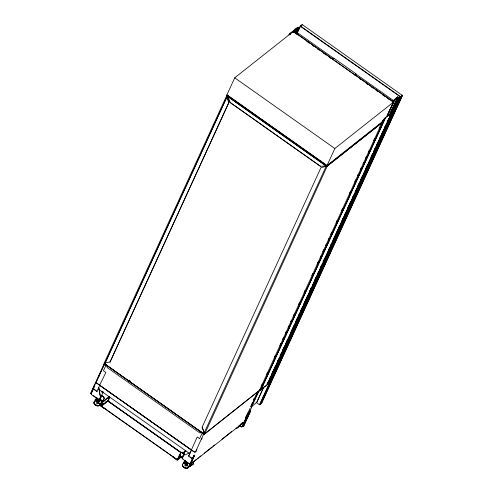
<?xml version="1.0" encoding="UTF-8"?>
<svg xmlns="http://www.w3.org/2000/svg" width="493" height="493" viewBox="0 0 493 493"><rect width="100%" height="100%" fill="white"/><g stroke="black" fill="none" stroke-linecap="round" stroke-linejoin="round"><path stroke-width="0.74" d="M235.882 428.097L236.622 428.429L240.103 425.705L240.941 424.097M192.634 462.169L192.855 462.144M203.683 433.322L202.648 432.46L204.231 433.439L204.447 434.345L204.201 433.748M182.237 457.375L179.495 455.427L180.832 452.506L181.96 452.346L183.957 453.782L182.237 457.375L182.287 458.773L189.509 463.87L190.224 464.196L191.518 463.192M256.533 394.067L257.765 391.787M242.772 425.145L243.579 426.476L250.419 411.581C250.13 410.879 249.711 411.174 250.259 411.55L243.474 426.371L242.839 425.071M242.507 425.169L242.963 426.544L243.622 426.433M296.657 33.111L298.894 28.07L298.006 27.22L299.035 28.138L297.322 27.855L294.623 29.987L295.966 31.121L294.469 30.307L290.599 33.364L289.958 34.763M257.74 392.194L257.777 391.843M104.387 362.879C103.117 363.6 109.391 366.157 104.3 363.218M94.748 385.187L93.288 388.73L96.955 391.442L93.288 388.73L94.601 384.713L104.251 363.631L105.009 363.378M192.369 458.81L194.156 455.199L192.369 458.81L188.622 456.161L197.206 436.977L199.597 438.671L202.112 433.181L204.447 434.345M236.622 428.429L240.122 425.558L240.787 424.22M326.785 166.418L327.358 165.987L326.563 165.802M263.478 387.258L204.669 434.006L202.512 432.657L204.595 433.932L263.379 387.264M204.669 434.006L202.13 427.154L320.912 167.712L327.272 165.975L320.382 166.252L230.058 102.476L226.983 94.989L104.159 363.175M226.614 95.469L228.777 102.661L110.001 362.102L228.832 102.618L226.86 95.1L230.108 102.433L320.382 166.252M103.555 366.022L104.917 363.575M191.161 449.856L99.943 385.446L194.421 452.032L195.548 451.865L194.341 452.087L119.522 399.25M392.188 112.798L391.337 113.205C390.32 115.769 386.352 115.75 385.304 118.147L261.019 389.606L260.045 390.129L259.651 389.63L259.94 390.037L260.859 389.569L263.009 387.56L266.547 385.347M183.439 462.452L183.642 463.217L189.195 466.926L193.521 463.839L193.484 463.284M257.734 392.896L257.198 393.365M261.019 389.606L385.292 117.895M91.599 393.568L91.433 394.603L98.766 399.749L99.309 399.182L102.698 401.616L101.09 406.072L106.106 409.504L101.028 406.343L100.825 405.807L102.581 401.875L99.204 399.416M392.601 101.848L392.835 101.059L392.108 101.62L392.329 101.133L393.297 100.418L356.063 74.129L354.874 75.33L355.601 74.776M295.874 32.951L296.194 31.86L333.428 58.149L333.108 59.24M332.738 59.579L332.966 58.796L332.239 59.351L332.461 58.864L333.428 58.149M392.976 101.509L393.297 100.418M104.954 363.507L227.285 96.16L326.274 166.049L203.905 433.464M402.134 95.118L402.319 95.599L261.481 403.36L259.94 404.648L259.263 404.568M100.461 397.869L101.151 396.045M189.743 463.574L189.509 463.87L190.495 463.297M102.15 400.914L102.538 402.066L101.841 403.822L100.911 403.169L101.521 401.629L100.418 400.433L99.857 400.606L99.192 401.949L96.32 401.197L96.067 399.003L96.659 398.627M193.78 461.602L193.164 463.987L190.28 466.267L189.355 465.614L189.965 464.073M190.28 466.267L190.982 464.511M192.849 462.422L244.035 422.1L248.232 412.912L247.215 414.447M97.626 401.746L98.458 399.731L97.706 399.564L96.813 401.548M186.071 464.19L186.902 462.175L186.151 462.009L185.251 463.993L186.97 463.938L187.586 462.607M93.423 395.626L98.853 399.509L99.999 399.09L102.951 401.142L104.288 398.221L103.826 396.933L101.835 395.54L100.128 395.09L98.84 387.794L99.968 395.22L100.948 395.83L101.583 395.632L103.666 397.062L104.128 398.35L102.79 401.271L99.919 399.275L98.846 399.256L98.766 399.749M189.799 463.931L189.706 463.617M200.99 432.681L201.292 432.004L107.166 365.677L202.876 433.452L203.338 434.74L202.95 433.39L201.292 432.004M251.485 407.656L251.171 406.596L251.485 407.656L247.572 416.03L246.697 416.221L247.671 415.938L250.234 410.447M98.637 376.905L99.253 375.543M101.096 371.463L101.712 370.101M99.943 385.446L96.77 383.203L96.308 381.915L104.177 364.728L105.379 364.506L107.16 365.738L106.882 366.348L107.345 367.636L199.788 432.903L200.916 432.743L201.193 432.133M191.42 461.245L192.344 459.193M99.303 399.459L100.948 395.83M185.109 460.129L184.511 461.448L184.869 462.335L184.499 463.18L185.251 463.993M106.956 366.287L107.24 365.609M99.919 399.275L101.583 395.632M190.514 464.055L194.538 455.193L190.766 464.233L190.514 464.055L196.023 459.722M242.236 426.71L246.26 418.046L245.952 417.047L246.155 418.181L242.236 426.71L241.385 426.889L239.536 425.595M386.962 116.373L393.488 102.119L293.366 31.429L234.723 77.814L226.953 94.779L327.069 165.469L382.728 121.451M90.589 393.5L94.601 384.713L90.841 393.679L90.589 393.5L91.569 392.736M95.174 384.195L104.522 363.791L104.251 363.631L104.226 364.037L106.118 365.165L104.479 363.982M227.285 96.16L104.867 363.483L106.445 364.684M96.955 391.442L99.832 384.965M101.576 395.485L103.092 392.175A0.795 0.481 24.6 0 0 102.649 391.473A0.795 0.481 24.6 0 0 101.626 391.559A0.795 0.481 24.6 0 0 102.322 392.366A0.795 0.481 24.6 0 0 103.092 392.175M178.226 458.607L176.975 459.686L101.293 406.244L108.83 400.174M109.748 397.062L107.813 401.086L101.293 406.244M289.44 34.664L290.081 33.265L294.333 30.221L295.825 31.041C292.3 30.061 297.267 26.776 298.894 28.07M289.551 34.769L290.192 33.37L290.599 33.364M289.853 34.658L290.494 33.259M293.581 32.218L294.543 30.122M293.508 32.409L294.66 30.085M293.637 32.415L294.648 30.227M295.079 32.754L297.322 27.855M294.993 33.111L295.954 31.01M296.231 30.843L297.889 27.201M297.901 29.253L298.542 27.855M296.878 32.298L298.881 27.965M296.792 33.037L299.048 28.009M296.909 33.247L300.114 26.24L301.827 24.736L302.511 24.816M296.965 33.432L300.533 26.375L400.47 96.93L259.521 404.704M333.33 59.635L333.958 58.254L355.934 73.765L355.299 75.152M179.495 455.427L180.993 452.383L182.12 452.217L184.166 453.677L184.635 454.996L183.864 454.423L183.957 453.782M195.468 451.927L203.418 434.678M195.949 451.65L196.904 449.554M201.372 439.781L202.007 438.388M190.224 464.196L191.481 463.069M327.069 165.469L334.839 148.504L393.488 102.119M204.731 433.932L327.124 166.326M245.816 417.275L247.061 414.545M248.145 412.407L250.013 408.333M250.635 406.978L252.496 402.898M253.119 401.542L255.916 395.429M261.253 386.13L262.208 384.035M266.695 374.242L267.656 372.141M274.379 357.45L275.34 355.354M279.827 345.562L280.788 343.461M282.705 339.264L283.346 337.865M285.268 333.669L286.23 331.567M288.152 327.37L288.793 325.972M290.716 321.775L291.357 320.376M293.273 316.179L294.235 314.084M298.721 304.292L299.682 302.191M304.163 292.398L305.124 290.297M311.853 275.612L312.815 273.51M317.295 263.718L318.256 261.623M320.179 257.42L320.82 256.021M322.742 251.824L323.698 249.729M325.62 245.532L326.261 244.134M328.184 239.937L328.825 238.538M330.748 234.341L331.709 232.24M336.189 222.448L337.15 220.346M341.637 210.554L342.598 208.459M349.321 193.767L350.283 191.672M354.763 181.874L355.724 179.779M357.647 175.582L358.288 174.183M360.21 169.986L361.172 167.885M363.094 163.688L363.735 162.289M365.652 158.093L366.293 156.694M368.216 152.497L369.177 150.396M373.663 140.604L374.618 138.508M379.105 128.716L380.066 126.615M381.348 123.817C382.648 118.135 388.176 116.083 392.058 112.712L391.368 113.026L387.208 122.122M259.768 389.741L383.425 119.651L385.304 118.147M260.883 389.538L385.175 118.061M392.835 102.575L394.117 99.771L397.635 96.979L399.367 98.027L268.728 383.807L267.342 384.688L398.024 99.031L399.318 98.15L397.894 97.109L394.283 99.808L394.911 99.512L387.215 116.305M386.635 116.724L394.326 99.931L394.911 99.512M387.097 116.225L394.782 99.426M251.898 406.429L256.798 402.3L263.422 387.646L258.689 391.676L251.898 406.429L251.418 406.084L258.221 391.337M389.31 115.171L397.635 96.979M389.384 115.288L397.894 97.109M389.291 115.923L397.943 97.022M268.266 381.594L266.984 384.392L267.773 384.17M269.548 378.797L270.189 377.391M271.785 373.897L274.028 368.998M274.989 366.897L275.63 365.498M277.232 362.004L278.514 359.206M280.116 355.706L281.078 353.604M282.68 350.11L283.962 347.312M285.564 343.812L287.481 339.615M291.006 331.918L292.287 329.121M292.928 327.722L293.89 325.62M295.492 322.12L297.735 317.227M298.376 315.828L299.337 313.727M300.94 310.226L302.215 307.429M303.817 303.934L305.74 299.732M307.022 296.934L307.663 295.535M309.265 292.041L311.508 287.142M314.713 280.147L315.995 277.343M317.591 273.849L318.552 271.748M320.154 268.254L321.436 265.45M323.038 261.956L324.961 257.759M328.486 250.062L329.768 247.264M330.409 245.865L331.37 243.764M332.966 240.264L335.209 235.371M335.85 233.972L337.773 229.769M338.414 228.37L339.695 225.572M341.939 220.673L343.541 217.179M344.502 215.077L345.143 213.679M347.38 208.779L348.982 205.285M349.623 203.886L350.585 201.785M352.187 198.285L353.469 195.487M355.071 191.993L356.032 189.891M357.635 186.391L358.916 183.593M360.519 180.099L362.435 175.896M365.96 168.205L367.242 165.401M371.087 157.008L372.69 153.508M373.971 150.71L375.253 147.912M376.529 145.115L377.17 143.716M379.413 138.816L380.695 136.019M381.976 133.221L382.617 131.822M384.86 126.923L385.501 125.524M387.104 122.03L388.065 119.928M389.667 116.428L391.269 112.934L392.391 112.151M267.089 384.485L279.58 357.197M280.221 355.798L285.022 345.303M285.663 343.904L311.613 287.234M312.254 285.835L317.054 275.34M317.695 273.942L322.502 263.447M323.143 262.048L335.314 235.463M335.955 234.064L349.087 205.378M349.728 203.979L354.535 193.484M355.176 192.085L372.794 153.606M373.435 152.201L386.567 123.521M267.342 384.688L398.024 99.031M267.526 384.756L398.535 98.612M399.367 98.027L268.58 383.745L267.452 384.639L268.574 382.845M271.138 377.244L272.419 374.446M274.663 369.547L275.304 368.148M276.585 365.35L277.867 362.546M280.11 357.647L281.392 354.849M284.917 347.152L286.84 342.955M294.845 325.454L296.127 322.656M298.37 317.757L299.652 314.959M303.817 305.863L304.458 304.458M308.624 295.362L309.906 292.565M312.149 287.666L312.79 286.267M316.956 277.165L318.879 272.968M322.404 265.271L323.685 262.467M330.415 247.769L331.697 244.972M332.337 243.573L333.619 240.775M335.862 235.876L336.503 234.477M340.669 225.375L341.951 222.577M344.194 217.678L344.835 216.279M349.642 205.778L350.924 202.98M354.449 195.283L355.73 192.486M362.454 177.788L363.735 174.984M367.901 165.888L369.183 163.091M372.708 155.394L373.99 152.59M376.233 147.69L376.874 146.292M378.156 143.494L379.437 140.696M381.681 135.797L382.962 132.993M386.487 125.296L387.769 122.498M268.839 382.907L273.646 372.412M274.287 371.007L278.138 362.614M279.741 359.114L286.47 344.422M287.111 343.023L291.924 332.529M292.565 331.13L300.255 314.337M300.896 312.938L305.709 302.443M306.35 301.044L311.157 290.55M311.798 289.151L323.981 262.566M324.622 261.167L337.767 232.48M338.408 231.081L383.609 132.432M384.25 131.033L399.318 98.15M94.902 385.021L91.113 393.285L91.439 393.697M105.958 365.295L103.444 370.779L105.866 372.48L99.672 385.101M181.036 452.636L107.856 400.963L109.649 397.142M184.77 451.816L185.331 450.584M184.857 451.761L185.43 450.516M245.656 417.842L246.586 415.809M252.348 404.143L257.913 392.015M263.465 387.745L256.798 402.3M91.747 392.693L93.947 387.923M96.32 401.197L97.232 399.213L96.955 398.671M179.637 457.898L177.24 459.796L172.562 456.37L172.698 456.912L177.055 460.024L177.517 459.944L179.495 456.117L182.767 458.416L182.287 458.773M184.758 463.642L185.67 461.658L185.393 461.115M194.513 455.273L190.711 463.506L189.546 463.771M251.042 405.794L252.336 403.003M256.545 393.938L257.512 391.843M98.526 401.493L99.148 400.162M177.24 459.796L179.033 455.945L180.235 454.996M188.622 456.161L191.592 449.924M182.416 458.256L183.236 456.117M194.008 455.218L190.212 463.198M100.418 400.433L100.689 400.156L99.192 401.949M182.151 457.985L183.864 454.423M183.587 454.873L184.166 453.677M250.419 411.581L249.889 411.704L250.259 411.55M186.97 463.938L187.636 464.394L188.295 463.05M247.104 414.447L248.004 412.666M100.609 397.906L101.835 395.54M97.706 399.564L99.346 400.322L99.802 399.576L98.705 399.287M91.476 394.548L91.113 394.067L91.612 394.32M182.392 457.911L182.428 457.264L179.655 455.304M259.749 404.735L400.599 97.195L402.393 95.636L261.481 403.36M400.47 96.93L402.35 95.359M261.031 389.31L265.209 386.58L268.26 383.776M290.192 33.37L288.966 34.867L290.081 33.265M300.255 26.067L302.474 24.755L402.38 95.414M187.741 463.611L187.636 464.394M259.33 390.431L262.048 388.071M259.312 390.456L261.98 388.164L259.829 389.975M242.038 423.197L243.191 422.23L242.069 423.117M267.292 384.571L267.933 384.244M399.466 98.249L398.085 99.155M241.804 423.493L243.289 422.316M96.184 398.923L95.087 399.792L95.334 400.562L100.319 404.075L101.355 404.192M102.698 401.616L109.298 396.39M128.494 381.175L129.69 380.22M100.911 403.169L101.663 403.188M101.09 406.072L108.891 399.891M182.515 453.449L185.516 451.077M184.068 452.364L185.873 450.935M185.177 460.93L183.532 462.237L183.575 462.773L189.053 466.637L189.793 466.637L193.638 463.586L193.589 463.05M333.958 58.254L332.695 59.259L354.664 74.77L355.934 73.765M326.274 166.049L227.236 96.203M327.241 165.882L382.297 122.332M327.272 165.975L382.328 122.43M327.358 165.987L382.414 122.443M105.379 364.506L107.16 365.738M96.77 383.203L96.388 381.853M96.646 398.701L94.995 400.008L95.032 400.562L100.184 404.291L101.225 404.433M102.834 402.134L109.434 396.914M129.191 381.989L130.38 381.052M100.825 405.807L103.826 403.428M105.027 402.479L106.229 401.53M202.13 427.154L204.626 433.822M182.638 453.098L185.639 450.725M177.055 460.024L180.654 457.177M177.517 459.944L181.122 457.097M190.341 452.648L184.635 454.996M197.225 458.773L198.426 457.818M199.634 456.869L200.836 455.92M204.447 453.067L212.261 446.88M213.469 445.931L214.671 444.976M221.887 439.269L231.513 431.658M238.729 425.952L241.132 424.048M189.355 465.614L189.694 465.343M190.766 464.233L193.219 462.305M243.456 426.229L242.938 426.371M98.853 399.509L99.309 399.182M296.194 31.86L295.227 32.575L332.461 58.864M99.346 400.322L100.202 400.014M241.385 426.889L242.371 426.593M101.521 401.629L101.848 401.53M179.033 455.945L179.52 455.828L182.878 458.188M185.824 463.722L186.36 463.63M110.05 362.059L104.208 362.959M241.336 424.294L240.88 424.165M204.188 434.173L202.272 433.051M193.983 455.353L194.778 455.403M259.46 404.716L261.068 403.225M187.784 462.767L186.151 462.009M300.453 26.037L400.618 96.733M189.904 463.691L190.329 463.968M258.246 391.374L258.689 391.676M97.232 399.213L96.086 397.876M185.67 461.658L184.53 460.32M239.678 425.521L241.552 426.827M253.864 398.504L254.992 399.293M98.113 398.874L96.517 397.45M253.414 399.613L254.554 400.415M355.096 74.844L392.329 101.133M295.627 33.499L297.489 34.812M306.8 41.381L309.277 43.137M312.383 45.325L314.244 46.644M317.35 48.832L319.211 50.144M323.556 53.213L326.033 54.969M329.139 57.157L331 58.47M359.218 78.393L361.079 79.712M366.046 83.212L367.907 84.531M371.007 86.719L372.868 88.037M375.974 90.225L377.835 91.538M382.796 95.044L384.663 96.357M387.763 98.551L389.624 99.863M234.723 77.814L334.839 148.504M227.15 95.285L326.853 165.734L227.156 95.34M256.126 402.356L259.293 404.63M107.166 365.677L201.206 432.059M100.646 385.927L118.265 398.362M98.927 389.507L189.195 453.246M190.033 456.912L192.529 458.681M107.955 400.827L181.769 452.944M107.813 401.086L181.005 452.753M101.355 406.103L177.042 459.544M96.85 383.141L100.017 385.483M242.587 425.126L243.037 426.396M186.144 465.312A0.795 0.481 24.6 0 1 186.021 466.095A0.795 0.481 24.6 0 1 184.912 465.478A0.795 0.481 24.6 0 1 185.67 465.053M188.714 466.853A3.34 2.027 24.6 0 1 185.491 467.654A3.34 2.027 24.6 0 1 182.509 464.985A3.34 2.027 24.6 0 1 184.702 463.247M188.492 467.339A3.34 2.027 24.6 0 1 184.197 467.697A3.34 2.027 24.6 0 1 182.761 464.166M188.153 467.432A3.069 1.861 24.6 0 1 184.69 467.986A3.069 1.861 24.6 0 1 182.496 465.041M97.879 403.058A0.795 0.481 24.6 0 1 97.515 403.668A0.795 0.481 24.6 0 1 96.505 403.108A0.795 0.481 24.6 0 1 96.985 402.565M100.338 403.687A3.34 2.027 24.6 0 1 98.144 405.419A3.34 2.027 24.6 0 1 94.409 403.348A3.34 2.027 24.6 0 1 95.297 400.895M100.116 404.174A3.34 2.027 24.6 0 1 96.289 405.511A3.34 2.027 24.6 0 1 94.329 401.733M99.722 404.993A3.069 1.861 24.6 0 1 96.757 405.733A3.069 1.861 24.6 0 1 94.021 403.274M94.071 402.602A3.069 1.861 24.6 0 1 94.459 402.078"/></g></svg>
